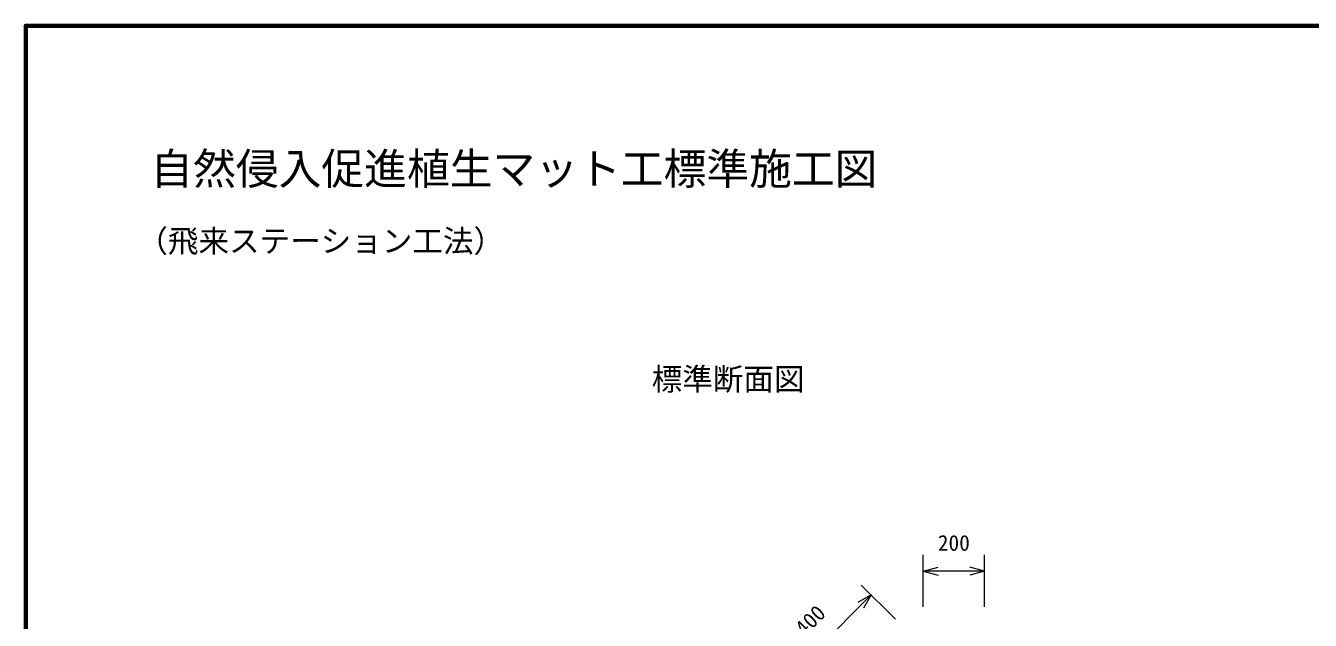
# Model space of a CAD drawing. Units: millimetres, scale not verified. Extents: x 200 to 8200, y 200 to 5825.
# Drawn here: x 200 to 4403, y 3795 to 5740 of the extents above; entities that cross this region are included whole.
import ezdxf
from ezdxf.enums import TextEntityAlignment as Align

# ---------------------------------------------------------------- set-up
doc = ezdxf.new("R2010")
doc.units = ezdxf.units.MM
doc.header["$LTSCALE"] = 20
doc.layers.add('C-STR-DIM', color=1, linetype='Continuous', lineweight=13)
doc.layers.add('C-TTL', color=2, linetype='Continuous', lineweight=70)
doc.layers.add('C-TTL-TXT', color=7, linetype='Continuous')
doc.styles.add('ＭＳ ゴシック', font='')
doc.styles.get('ＭＳ ゴシック').set_extended_font_data('MS Gothic')

msp = doc.modelspace()

# ---------------------------------------------------------------- linework, layer by layer
at = {"layer": 'C-STR-DIM'}
for p, q in [((3137.24, 3838.76), (3137.24, 4008.76)), ((3337.24, 3838.76), (3337.24, 4008.76)), ((3137.24, 3955.72), (3185.54, 3968.66)), ((3137.24, 3955.72), (3185.54, 3942.78)), ((3337.24, 3955.72), (3137.24, 3955.72)), ((3337.24, 3955.72), (3288.95, 3968.66)), ((3337.24, 3955.72), (3288.95, 3942.78)), ((3045.98, 3798.12), (2934.07, 3910.03)), ((2966.38, 3877.73), (2683.54, 3594.88)), ((2966.38, 3877.73), (2923.08, 3852.73)), ((2966.38, 3877.73), (2941.38, 3834.42))]:
    msp.add_line(p, q, dxfattribs=at)
at = {"layer": 'C-TTL'}
msp.add_lwpolyline([(200, 200), (8200, 200), (8200, 5740), (200, 5740)], close=True, dxfattribs=at)

# ---------------------------------------------------------------- texts
at = {"layer": 'C-STR-DIM', "color": 7, "style": 'ＭＳ ゴシック'}
msp.add_text('200', height=51.32, dxfattribs=at).set_placement((3184.74, 4006.89), align=Align.BOTTOM_LEFT)
msp.add_text('400', height=51.32, rotation=45, dxfattribs=at).set_placement((2758.75, 3728.27), align=Align.BOTTOM_LEFT)
at = {"layer": 'C-TTL-TXT', "color": 3, "style": 'ＭＳ ゴシック'}
for s, height, p in [('自然侵入促進植生マット工標準施工図', 102.6, (607.9, 5189.91)), ('（飛来ステーション工法）', 73.31, (565.36, 4976.91))]:
    msp.add_text(s, height=height, dxfattribs=at).set_placement(p, align=Align.BOTTOM_LEFT)
at = {"layer": 'C-TTL-TXT', "style": 'ＭＳ ゴシック'}
msp.add_text('標準断面図', height=73.31, dxfattribs=at).set_placement((2248.46, 4583.71), align=Align.MIDDLE_LEFT)

doc.saveas('drawing.dxf')
